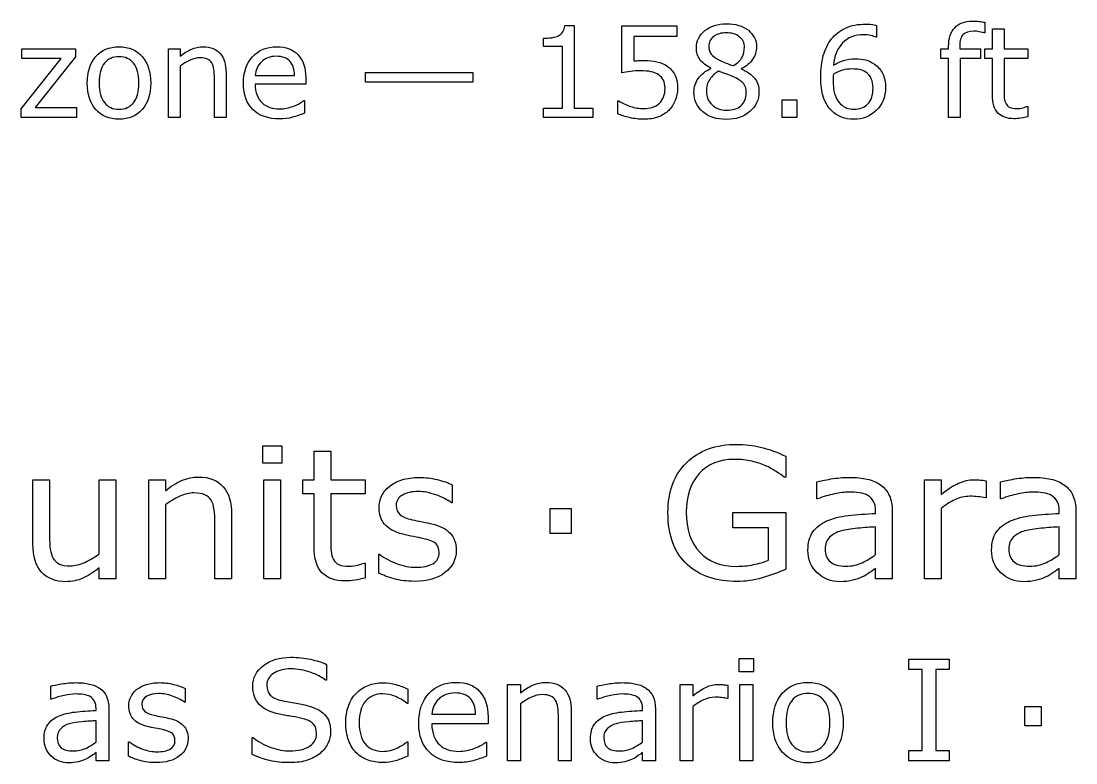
# Model space of a CAD drawing. Extents: x -13 to 750, y 12 to 2314.
# Drawn here: x 100.8 to 176.2, y 587.7 to 640.8 of the extents above; entities that cross this region are included whole.
import ezdxf

# ---------------------------------------------------------------- set-up
doc = ezdxf.new("R2010")
doc.units = 0
doc.layers.get('0').update_dxf_attribs({"linetype": 'CONTINUOUS'})

msp = doc.modelspace()

# ---------------------------------------------------------------- linework, layer by layer
at = {"color": 7}
for points in [[(139.69482, 640.4555), (140.37598, 640.4555), (140.37598, 634.5581), (141.71191, 634.5581), (141.71191, 633.89)], [(143.77293, 637.0624), (143.77293, 640.433), (147.71043, 640.433), (147.71043, 639.6639), (144.62107, 639.6639), (144.62107, 637.9237)], [(161.98389, 640.4555), (161.98389, 639.6162), (161.93999, 639.6162)], [(170.26758, 635.4938), (170.26758, 638.1042), (169.70947, 638.1042), (169.70947, 638.7985), (170.26758, 638.7985), (170.26758, 640.2091), (171.09375, 640.2091), (171.09375, 638.7985), (172.79883, 638.7985), (172.79883, 638.1042), (171.09375, 638.1042), (171.09375, 635.8673)], [(169.72709, 640.6838), (169.72705, 639.9283)], [(141.71191, 633.89), (138.16992, 633.89), (138.16992, 634.558), (139.53223, 634.558), (139.53223, 638.9437), (138.16992, 638.9437), (138.16992, 639.5414)], [(169.72705, 639.9283), (169.68315, 639.9283)], [(112.2026, 637.5547), (112.2026, 633.89), (111.37642, 633.89), (111.37642, 638.7987), (112.2026, 638.7987), (112.2026, 638.2538)], [(167.92973, 638.9659), (167.92973, 638.7989), (169.41947, 638.7989), (169.41947, 638.1046), (167.95609, 638.1046), (167.95609, 633.89), (167.12992, 633.89), (167.12992, 638.1044), (166.57182, 638.1044), (166.57182, 638.7987), (167.12992, 638.7987), (167.12992, 638.9613)], [(150.13623, 637.3837), (150.13623, 637.4097)], [(152.31152, 637.3746), (152.31152, 637.3486)], [(115.48096, 633.89), (114.65479, 633.89), (114.65479, 636.6849)], [(115.48092, 637.076), (115.48096, 633.89)], [(117.56396, 636.8915), (120.37646, 636.8915)], [(121.18062, 636.7069), (121.18066, 636.2587)], [(121.18066, 636.2587), (117.56396, 636.2587)], [(147.75437, 635.9692), (147.75439, 635.9686)], [(161.72938, 635.9775), (161.729, 635.9776)], [(162.62114, 636.0133), (162.62109, 636.0126)], [(121.04004, 635.0897), (121.08394, 635.0897), (121.08394, 634.1888)], [(143.4917, 634.1361), (143.4917, 635.0633), (143.5532, 635.0633)], [(172.7549, 634.6764), (172.7988, 634.6764), (172.79883, 633.9341)], [(121.77341, 603.2065), (121.77341, 606.977), (120.96726, 606.977), (120.96726, 607.9799), (121.77341, 607.9799), (121.77341, 610.0175), (122.96677, 610.0175), (122.96677, 607.9799), (125.42966, 607.9799), (125.42966, 606.977), (122.96677, 606.977), (122.96677, 603.746)], [(155.48581, 609.662), (155.48581, 608.1703), (155.37155, 608.1703)], [(101.67676, 603.3783), (101.67676, 607.9803), (102.87012, 607.9803), (102.87012, 603.9432)], [(106.41213, 602.6864), (106.41213, 607.9803), (107.60549, 607.9803), (107.60547, 600.89)], [(111.14749, 606.1839), (111.14749, 600.89), (109.95413, 600.89), (109.95413, 607.9803), (111.14749, 607.9803), (111.14749, 607.1932)], [(157.77097, 606.6153), (157.70747, 606.6153), (157.70747, 607.8277)], [(166.59419, 605.9236), (166.59419, 600.89), (165.40083, 600.89), (165.40083, 607.9803), (166.59419, 607.9803), (166.59419, 606.933)], [(169.82515, 607.9043), (169.82517, 606.6786)], [(170.89792, 606.6153), (170.83442, 606.6153), (170.83442, 607.8277)], [(131.65673, 607.618), (131.65673, 606.3421), (131.59323, 606.3421)], [(169.82517, 606.6786), (169.76167, 606.6786)], [(115.88284, 605.4921), (115.88281, 600.89)], [(154.24802, 602.2225), (154.24802, 604.5394), (151.7153, 604.5394), (151.7153, 605.6439), (155.49216, 605.6439), (155.49216, 601.5877)], [(161.91599, 605.5741), (161.91599, 605.7582)], [(163.10298, 605.7012), (163.103, 600.8895)], [(175.04294, 605.5741), (175.04294, 605.7582)], [(176.22993, 605.7012), (176.22995, 600.8895)], [(115.88281, 600.89), (114.68945, 600.89), (114.68945, 604.9271)], [(161.91599, 602.6351), (161.91599, 604.6092)], [(175.04294, 602.6351), (175.04294, 604.6092)], [(126.3945, 601.3148), (126.3945, 602.6541), (126.458, 602.6541)], [(161.91599, 602.6353), (161.91599, 602.6351)], [(175.04294, 602.6353), (175.04294, 602.6351)], [(107.60547, 600.89), (106.41211, 600.89), (106.41211, 601.6771)], [(125.36619, 602.0253), (125.42969, 602.0253), (125.42966, 600.953)], [(163.103, 600.8895), (161.91599, 600.8895), (161.91599, 601.6449)], [(176.22995, 600.8895), (175.04294, 600.8895), (175.04294, 601.6449)], [(122.66264, 594.7845), (122.66264, 593.642), (122.59424, 593.642)], [(103.00439, 592.2941), (102.95559, 592.2941), (102.95559, 593.2267)], [(112.55515, 593.0658), (112.55515, 592.0843), (112.50635, 592.0843)], [(128.46826, 593.017), (128.46826, 591.9964), (128.41946, 591.9964)], [(136.52007, 591.9623), (136.52007, 587.89), (135.6021, 587.89), (135.6021, 593.3441), (136.52007, 593.3441), (136.52007, 592.7386)], [(142.06689, 592.2941), (142.01809, 592.2941), (142.01809, 593.2267)], [(148.85403, 591.7613), (148.85403, 587.89), (147.93607, 587.89), (147.93607, 593.3441), (148.85403, 593.3441), (148.85403, 592.5384)], [(151.33939, 593.2851), (151.33936, 592.3431)], [(151.33936, 592.3431), (151.29056, 592.3431)], [(106.19287, 591.4937), (106.19287, 591.6353)], [(107.10598, 591.5907), (107.10596, 587.89)], [(130.19189, 591.225), (133.31689, 591.225)], [(140.16265, 591.43), (140.1626, 587.89)], [(145.25537, 591.4937), (145.25537, 591.6353)], [(146.16848, 591.5907), (146.16846, 587.89)], [(106.19287, 589.2328), (106.19287, 590.7513)], [(134.21045, 590.5218), (130.19189, 590.5218)], [(134.21042, 591.0199), (134.21045, 590.5218)], [(140.1626, 587.89), (139.24463, 587.89), (139.24463, 590.9955)], [(145.25537, 589.2328), (145.25537, 590.7513)], [(106.19287, 589.233), (106.19287, 589.2328)], [(108.50732, 588.2171), (108.50732, 589.2474), (108.55612, 589.2474)], [(117.3501, 588.3392), (117.3501, 589.5502), (117.4185, 589.5502)], [(128.41946, 589.2422), (128.46826, 589.2422), (128.46826, 588.2318)], [(134.0542, 589.223), (134.103, 589.223), (134.103, 588.222)], [(145.25537, 589.233), (145.25537, 589.2328)], [(107.10596, 587.89), (106.19287, 587.89), (106.19287, 588.4711)], [(146.16846, 587.89), (145.25537, 587.89), (145.25537, 588.4711)]]:
    msp.add_lwpolyline(points, dxfattribs=at)
for points in [[(104.79785, 633.89), (100.83398, 633.89), (100.83398, 634.5008), (103.69482, 638.1087), (100.89551, 638.1087), (100.89551, 638.7987), (104.72314, 638.7987), (104.72314, 638.2098), (101.84912, 634.5887), (104.79785, 634.5887)], [(152.53564, 638.9086)], [(133.11182, 636.4037), (125.45654, 636.4037), (125.45654, 637.1068), (133.11182, 637.1068)], [(109.24512, 636.3421)], [(110.09766, 636.3421)], [(152.67187, 635.6302)], [(153.57715, 635.7138)], [(156.27539, 633.89), (155.2251, 633.89), (155.2251, 635.1424), (156.27539, 635.1424)], [(119.46289, 609.1673), (118.11719, 609.1673), (118.11719, 610.4051), (119.46289, 610.4051)], [(119.38669, 600.89), (118.19333, 600.89), (118.19333, 607.9803), (119.38669, 607.9803)], [(140.16257, 604.1332), (138.64548, 604.1332), (138.64548, 605.9295), (140.16257, 605.9295)], [(131.93601, 602.9334)], [(153.18994, 594.2572), (152.15479, 594.2572), (152.15479, 595.2093), (153.18994, 595.2093)], [(167.16942, 587.89), (164.29833, 587.89), (164.29833, 588.6322), (165.25048, 588.6322), (165.25048, 594.4183), (164.29833, 594.4183), (164.29833, 595.1605), (167.16942, 595.1605), (167.16942, 594.4183), (166.21728, 594.4183), (166.21728, 588.6322), (167.16942, 588.6322)], [(153.13134, 587.89), (152.21337, 587.89), (152.21337, 593.3441), (153.13134, 593.3441)], [(173.75634, 590.3851), (172.58935, 590.3851), (172.58935, 591.767), (173.75634, 591.767)], [(158.64892, 590.6146)], [(159.59618, 590.6146)], [(122.95557, 589.9652)], [(112.77002, 589.4623)]]:
    msp.add_lwpolyline(points, close=True, dxfattribs=at)
for points in [[(139.55859, 639.9985), (139.637697, 640.112767), (139.683107, 640.2651), (139.69482, 640.4555)], [(149.70996, 640.0904), (150.11426, 640.418533), (150.62842, 640.5826), (151.25244, 640.5826)], [(151.25244, 640.5826), (151.90576, 640.5826), (152.427243, 640.425867), (152.81689, 640.1124)], [(152.81689, 640.1124), (153.206543, 639.798867), (153.40137, 639.4004), (153.40137, 638.917)], [(158.77148, 639.5018), (159.029293, 639.832867), (159.361813, 640.0907), (159.76904, 640.2753)], [(159.76904, 640.2753), (160.176267, 640.462767), (160.650877, 640.5565), (161.19287, 640.5565)], [(161.19287, 640.5565), (161.365723, 640.5565), (161.510743, 640.549167), (161.62793, 640.5345)], [(161.62793, 640.5345), (161.745117, 640.519833), (161.86377, 640.4935), (161.98389, 640.4555)], [(167.12992, 638.9613), (167.12992, 639.5443), (167.27494, 639.991067), (167.56498, 640.3016)], [(167.56498, 640.3016), (167.85502, 640.615067), (168.273967, 640.7718), (168.82182, 640.7718)], [(168.82182, 640.7718), (169.006387, 640.7718), (169.171913, 640.763133), (169.3184, 640.7458)], [(169.3184, 640.7458), (169.467813, 640.728467), (169.604043, 640.7078), (169.72709, 640.6838)], [(138.16992, 639.5414), (138.354493, 639.5414), (138.552247, 639.556067), (138.76318, 639.5854)], [(138.76318, 639.5854), (138.97412, 639.6174), (139.13379, 639.6628), (139.24219, 639.7216)], [(139.24219, 639.7216), (139.376957, 639.794867), (139.482423, 639.887167), (139.55859, 639.9985)], [(149.10352, 638.8599), (149.10352, 639.3521), (149.305667, 639.762267), (149.70996, 640.0904)], [(150.33838, 639.6732), (150.104007, 639.4974), (149.98682, 639.2601), (149.98682, 638.9613)], [(151.24805, 639.9369), (150.87891, 639.9369), (150.575687, 639.849), (150.33838, 639.6732)], [(152.1709, 639.6556), (151.930667, 639.843133), (151.62305, 639.9369), (151.24805, 639.9369)], [(152.53564, 638.9086), (152.53564, 639.222067), (152.41406, 639.471067), (152.1709, 639.6556)], [(158.17383, 638.3065), (158.299803, 638.754767), (158.49902, 639.1532), (158.77148, 639.5018)], [(161.06109, 639.8012), (160.431203, 639.8012), (159.92876, 639.603467), (159.55376, 639.208)], [(161.56646, 639.7392), (161.402393, 639.780533), (161.233937, 639.8012), (161.06109, 639.8012)], [(161.93999, 639.6162), (161.857957, 639.6602), (161.733447, 639.7012), (161.56646, 639.7392)], [(168.16703, 639.814), (168.00883, 639.658733), (167.92973, 639.376033), (167.92973, 638.9659)], [(168.94047, 640.0513), (168.585977, 640.0513), (168.328163, 639.9722), (168.16703, 639.814)], [(169.32719, 640.0073), (169.180703, 640.036633), (169.051797, 640.0513), (168.94047, 640.0513)], [(169.68315, 639.9283), (169.592323, 639.954967), (169.47367, 639.9813), (169.32719, 640.0073)], [(106.17773, 638.2362), (106.58789, 638.702), (107.140137, 638.9349), (107.83447, 638.9349)], [(107.83447, 638.9349), (108.52295, 638.9349), (109.072267, 638.702), (109.48242, 638.2362)], [(112.2026, 638.2538), (112.460413, 638.467667), (112.727013, 638.634633), (113.0024, 638.7547)], [(113.0024, 638.7547), (113.277793, 638.874833), (113.56051, 638.9349), (113.85055, 638.9349)], [(113.85055, 638.9349), (114.380823, 638.9349), (114.78512, 638.775233), (115.06344, 638.4559)], [(117.37935, 638.2274), (117.818803, 638.699067), (118.395953, 638.9349), (119.1108, 638.9349)], [(119.1108, 638.9349), (119.772907, 638.9349), (120.282673, 638.741533), (120.6401, 638.3548)], [(149.354, 638.025), (149.187013, 638.2476), (149.10352, 638.5259), (149.10352, 638.8599)], [(149.98682, 638.9613), (149.98682, 638.750367), (150.045413, 638.567267), (150.1626, 638.412)], [(152.36865, 638.1879), (152.479977, 638.3959), (152.53564, 638.636133), (152.53564, 638.9086)], [(153.40137, 638.917), (153.40137, 638.621133), (153.309083, 638.329633), (153.12451, 638.0425)], [(159.55376, 639.208), (159.17876, 638.8154), (158.9605, 638.283667), (158.89898, 637.6128)], [(105.56689, 636.3421), (105.56689, 637.141967), (105.770503, 637.773333), (106.17773, 638.2362)], [(107.83447, 638.223), (107.38623, 638.223), (107.037597, 638.067733), (106.78857, 637.7572)], [(108.87158, 637.7572), (108.62256, 638.067733), (108.276857, 638.223), (107.83447, 638.223)], [(109.48242, 638.2362), (109.89258, 637.773333), (110.09766, 637.141967), (110.09766, 636.3421)], [(112.91012, 637.981), (112.664027, 637.869667), (112.428187, 637.727567), (112.2026, 637.5547)], [(113.61764, 638.148), (113.392053, 638.148), (113.156213, 638.092333), (112.91012, 637.981)], [(114.15377, 638.056), (114.016077, 638.117333), (113.837367, 638.148), (113.61764, 638.148)], [(114.47017, 637.7836), (114.39693, 637.9066), (114.291463, 637.9974), (114.15377, 638.056)], [(115.06344, 638.4559), (115.34176, 638.136567), (115.48092, 637.6766), (115.48092, 637.076)], [(116.72457, 636.3158), (116.72457, 637.118533), (116.94283, 637.755733), (117.37935, 638.2274)], [(118.00781, 637.8627), (117.74707, 637.6019), (117.59912, 637.278167), (117.56396, 636.8915)], [(119.06689, 638.2538), (118.62451, 638.2538), (118.271483, 638.123433), (118.00781, 637.8627)], [(120.04688, 637.8978), (119.833007, 638.135133), (119.506343, 638.2538), (119.06689, 638.2538)], [(120.37646, 636.8915), (120.373793, 637.3251), (120.263933, 637.660533), (120.04688, 637.8978)], [(120.6401, 638.3548), (121.000447, 637.968133), (121.18062, 637.418833), (121.18062, 636.7069)], [(144.62107, 637.9237), (144.74705, 637.9357), (144.875957, 637.944367), (145.00779, 637.9497)], [(145.00779, 637.9497), (145.13963, 637.956367), (145.25389, 637.9597), (145.35057, 637.9597)], [(145.35057, 637.9597), (145.705057, 637.9597), (146.015603, 637.929033), (146.28221, 637.8677)], [(146.28221, 637.8677), (146.54881, 637.809033), (146.793437, 637.703533), (147.01609, 637.5512)], [(150.13623, 637.4097), (149.78467, 637.597233), (149.523927, 637.802333), (149.354, 638.025)], [(150.1626, 638.412), (150.282713, 638.259667), (150.462887, 638.123433), (150.70312, 638.0033)], [(150.70312, 638.0033), (150.81152, 637.950633), (150.966797, 637.881767), (151.16895, 637.7967)], [(151.7666, 637.5858), (152.05664, 637.779133), (152.257323, 637.979833), (152.36865, 638.1879)], [(153.12451, 638.0425), (152.939943, 637.758367), (152.668947, 637.535733), (152.31152, 637.3746)], [(157.98926, 636.764), (157.98926, 637.344067), (158.050783, 637.858233), (158.17383, 638.3065)], [(158.89898, 637.6128), (159.145073, 637.7622), (159.38677, 637.874967), (159.62407, 637.9511)], [(159.62407, 637.9511), (159.864303, 638.030233), (160.14116, 638.0698), (160.45464, 638.0698)], [(160.45464, 638.0698), (160.73296, 638.0698), (160.97759, 638.043467), (161.18853, 637.9908)], [(161.18853, 637.9908), (161.402397, 637.9408), (161.620657, 637.838267), (161.84331, 637.6832)], [(106.78857, 637.7572), (106.542477, 637.4496), (106.41943, 636.9779), (106.41943, 636.3421)], [(109.24512, 636.3421), (109.24512, 636.9779), (109.120607, 637.4496), (108.87158, 637.7572)], [(114.61519, 637.3177), (114.588857, 637.516967), (114.540517, 637.672267), (114.47017, 637.7836)], [(114.65479, 636.6849), (114.65479, 636.9105), (114.64159, 637.121433), (114.61519, 637.3177)], [(144.38816, 637.1678), (144.15086, 637.132467), (143.945783, 637.097333), (143.77293, 637.0624)], [(145.13523, 637.2208), (144.877423, 637.2208), (144.6284, 637.203133), (144.38816, 637.1678)], [(145.86473, 637.1508), (145.64793, 637.197467), (145.404763, 637.2208), (145.13523, 637.2208)], [(146.42283, 636.9179), (146.27049, 637.029233), (146.084457, 637.106867), (145.86473, 637.1508)], [(147.01609, 637.5512), (147.25047, 637.390067), (147.432113, 637.182067), (147.56102, 636.9272)], [(149.24414, 636.6805), (149.45508, 636.976433), (149.752443, 637.210833), (150.13623, 637.3837)], [(150.68994, 637.1815), (150.426267, 637.037967), (150.213863, 636.843133), (150.05273, 636.597)], [(151.34473, 636.9486), (151.180663, 637.003933), (150.9624, 637.081567), (150.68994, 637.1815)], [(151.16895, 637.7967), (151.374023, 637.711767), (151.57324, 637.641467), (151.7666, 637.5858)], [(152.31152, 637.3486), (152.72168, 637.1728), (153.035157, 636.956), (153.25195, 636.6982)], [(159.55371, 637.2608), (159.339843, 637.202133), (159.120117, 637.1113), (158.89453, 636.9883)], [(160.24805, 637.3488), (159.999023, 637.3488), (159.767577, 637.319467), (159.55371, 637.2608)], [(160.76221, 637.3048), (160.598143, 637.334133), (160.426757, 637.3488), (160.24805, 637.3488)], [(161.21045, 637.1202), (161.075683, 637.213933), (160.92627, 637.275467), (160.76221, 637.3048)], [(161.60596, 636.6544), (161.526853, 636.833067), (161.395017, 636.988333), (161.21045, 637.1202)], [(161.84331, 637.6832), (162.101123, 637.504467), (162.294483, 637.278867), (162.42339, 637.0064)], [(106.17773, 634.4481), (105.770503, 634.910967), (105.56689, 635.5423), (105.56689, 636.3421)], [(106.41943, 636.3421), (106.41943, 635.7269), (106.543943, 635.259633), (106.79297, 634.9403)], [(108.86719, 634.9359), (109.119143, 635.2523), (109.24512, 635.721033), (109.24512, 636.3421)], [(110.09766, 636.3421), (110.09766, 635.5423), (109.89258, 634.910967), (109.48242, 634.4481)], [(146.74363, 636.5444), (146.667457, 636.699667), (146.560523, 636.824167), (146.42283, 636.9179)], [(146.86228, 635.9731), (146.86228, 636.1987), (146.82273, 636.389133), (146.74363, 636.5444)], [(147.56102, 636.9272), (147.68992, 636.672333), (147.75437, 636.353), (147.75437, 635.9692)], [(148.92773, 635.6962), (148.92773, 636.059467), (149.0332, 636.387567), (149.24414, 636.6805)], [(150.05273, 636.597), (149.89453, 636.350933), (149.81543, 636.072633), (149.81543, 635.7621)], [(151.79736, 636.7684), (151.659667, 636.833067), (151.50879, 636.893133), (151.34473, 636.9486)], [(152.4917, 636.2762), (152.374513, 636.440267), (152.143067, 636.604333), (151.79736, 636.7684)], [(153.25195, 636.6982), (153.46875, 636.4404), (153.57715, 636.112267), (153.57715, 635.7138)], [(158.19141, 635.3138), (158.056643, 635.7152), (157.98926, 636.1986), (157.98926, 636.764)], [(158.88133, 636.7994), (158.878663, 636.740733), (158.87733, 636.666033), (158.87733, 636.5753)], [(158.87733, 636.5753), (158.87733, 636.112367), (158.924207, 635.746133), (159.01796, 635.4766)], [(158.89453, 636.9883), (158.88853, 636.923633), (158.88413, 636.860667), (158.88133, 636.7994)], [(161.729, 635.9776), (161.729, 636.250067), (161.687987, 636.475667), (161.60596, 636.6544)], [(162.42339, 637.0064), (162.555223, 636.733933), (162.62114, 636.4029), (162.62114, 636.0133)], [(117.41012, 634.4349), (116.953087, 634.8773), (116.72457, 635.504267), (116.72457, 636.3158)], [(117.56396, 636.2587), (117.56396, 635.9569), (117.609373, 635.6932), (117.7002, 635.4676)], [(146.76121, 635.3623), (146.82859, 635.538033), (146.86228, 635.741633), (146.86228, 635.9731)], [(147.75439, 635.9686), (147.75439, 635.663933), (147.698727, 635.372433), (147.5874, 635.0941)], [(149.55615, 634.2899), (149.137203, 634.6561), (148.92773, 635.124867), (148.92773, 635.6962)], [(149.81543, 635.7621), (149.81543, 635.366567), (149.95166, 635.0399), (150.22412, 634.7821)], [(152.28516, 634.725), (152.542967, 634.944733), (152.67187, 635.246467), (152.67187, 635.6302)], [(152.67187, 635.6302), (152.67187, 635.899733), (152.611813, 636.115067), (152.4917, 636.2762)], [(153.57715, 635.7137), (153.57715, 635.1483), (153.355957, 634.6781), (152.91357, 634.3031)], [(161.36464, 634.8569), (161.6078, 635.117633), (161.72938, 635.491167), (161.72938, 635.9775)], [(162.62109, 636.0126), (162.62109, 635.347533), (162.401363, 634.804067), (161.96191, 634.3822)], [(171.09375, 635.8673), (171.09375, 635.6095), (171.099617, 635.407367), (171.11135, 635.2609)], [(106.79297, 634.9403), (107.04199, 634.6239), (107.389157, 634.4657), (107.83447, 634.4657)], [(107.83447, 634.4657), (108.273923, 634.4657), (108.618163, 634.622433), (108.86719, 634.9359)], [(117.7002, 635.4676), (117.79102, 635.245), (117.91553, 635.0619), (118.07373, 634.9183)], [(118.07373, 634.9183), (118.226077, 634.7777), (118.406253, 634.672233), (118.61426, 634.6019)], [(120.31494, 634.6942), (120.654787, 634.828933), (120.896487, 634.960767), (121.04004, 635.0897)], [(143.5532, 635.0633), (143.793433, 634.910967), (144.074683, 634.7806), (144.39695, 634.6722)], [(145.94822, 634.602), (146.144513, 634.660667), (146.31883, 634.7632), (146.47117, 634.9096)], [(146.47117, 634.9096), (146.600077, 635.0356), (146.696757, 635.1865), (146.76121, 635.3623)], [(147.5874, 635.0941), (147.476073, 634.815767), (147.32373, 634.5814), (147.13037, 634.391)], [(158.77588, 634.347), (158.523927, 634.5902), (158.329103, 634.912467), (158.19141, 635.3138)], [(159.01796, 635.4766), (159.11464, 635.21), (159.246477, 634.999067), (159.41347, 634.8438)], [(159.41347, 634.8438), (159.54823, 634.714933), (159.693247, 634.619733), (159.84852, 634.5582)], [(160.36268, 634.4702), (160.787487, 634.4702), (161.121473, 634.5991), (161.36464, 634.8569)], [(170.65869, 634.1974), (170.39795, 634.466933), (170.26758, 634.899067), (170.26758, 635.4938)], [(171.11135, 635.2609), (171.123083, 635.117367), (171.164097, 634.9826), (171.23439, 634.8566)], [(171.23439, 634.8566), (171.298857, 634.7394), (171.38675, 634.652967), (171.49807, 634.5973)], [(107.83447, 633.7538), (107.140137, 633.7538), (106.58789, 633.985233), (106.17773, 634.4481)], [(109.48242, 634.4481), (109.072267, 633.985233), (108.52295, 633.7538), (107.83447, 633.7538)], [(119.31734, 633.7757), (118.502887, 633.7757), (117.867147, 633.995433), (117.41012, 634.4349)], [(118.61426, 634.6019), (118.825193, 634.531567), (119.056637, 634.4964), (119.30859, 634.4964)], [(119.30859, 634.4964), (119.642577, 634.4964), (119.978027, 634.562333), (120.31494, 634.6942)], [(121.08394, 634.1888), (120.80562, 634.0716), (120.521443, 633.973467), (120.23141, 633.8944)], [(144.33105, 633.868), (143.999997, 633.941267), (143.720213, 634.030633), (143.4917, 634.1361)], [(144.39695, 634.6722), (144.719217, 634.566733), (145.035623, 634.514), (145.34617, 634.514)], [(145.34617, 634.514), (145.554177, 634.514), (145.75486, 634.543333), (145.94822, 634.602)], [(147.13037, 634.391), (146.91943, 634.185933), (146.667477, 634.027733), (146.37451, 633.9164)], [(151.25244, 633.7406), (150.543453, 633.7406), (149.978023, 633.9237), (149.55615, 634.2899)], [(150.22412, 634.7821), (150.49658, 634.5243), (150.842283, 634.3954), (151.26123, 634.3954)], [(152.91357, 634.3031), (152.474117, 633.9281), (151.920407, 633.7406), (151.25244, 633.7406)], [(151.26123, 634.3954), (151.688963, 634.3954), (152.030273, 634.505267), (152.28516, 634.725)], [(159.47461, 633.9032), (159.210937, 634.0028), (158.978027, 634.150733), (158.77588, 634.347)], [(159.84852, 634.5582), (160.006727, 634.499533), (160.178113, 634.4702), (160.36268, 634.4702)], [(161.96191, 634.3822), (161.52539, 633.963267), (160.98926, 633.7538), (160.35352, 633.7538)], [(171.80127, 633.7931), (171.30029, 633.7931), (170.91943, 633.927867), (170.65869, 634.1974)], [(171.49807, 634.5973), (171.612323, 634.544633), (171.785173, 634.5183), (172.01662, 634.5183)], [(172.01662, 634.5183), (172.151387, 634.5183), (172.292013, 634.5373), (172.4385, 634.5753)], [(172.4385, 634.5753), (172.58498, 634.616633), (172.690447, 634.650333), (172.7549, 634.6764)], [(120.23141, 633.8944), (119.94137, 633.815267), (119.63668, 633.7757), (119.31734, 633.7757)], [(145.36377, 633.7538), (145.00635, 633.7538), (144.66211, 633.791867), (144.33105, 633.868)], [(146.37451, 633.9164), (146.08447, 633.808), (145.747557, 633.7538), (145.36377, 633.7538)], [(160.35352, 633.7538), (160.031253, 633.7538), (159.738283, 633.8036), (159.47461, 633.9032)], [(172.28906, 633.8331), (172.10742, 633.806433), (171.944823, 633.7931), (171.80127, 633.7931)], [(172.79883, 633.9341), (172.643557, 633.893433), (172.473633, 633.859767), (172.28906, 633.8331)], [(148.38913, 609.1986), (149.27357, 610.074533), (150.485973, 610.5125), (152.02634, 610.5125)], [(152.02634, 610.5125), (152.563773, 610.5125), (153.111787, 610.446933), (153.67038, 610.3158)], [(153.67038, 610.3158), (154.233207, 610.1888), (154.83835, 609.970867), (155.48581, 609.662)], [(151.81052, 609.4398), (150.752573, 609.4398), (149.91468, 609.099133), (149.29684, 608.4178)], [(153.06735, 609.3065), (152.69919, 609.395367), (152.280247, 609.4398), (151.81052, 609.4398)], [(154.06393, 608.9828), (153.771943, 609.113933), (153.43975, 609.221833), (153.06735, 609.3065)], [(147.06882, 605.6249), (147.06882, 607.135633), (147.508923, 608.326867), (148.38913, 609.1986)], [(154.80026, 608.5702), (154.550587, 608.7352), (154.305143, 608.872733), (154.06393, 608.9828)], [(155.37155, 608.1703), (155.240363, 608.271833), (155.049933, 608.405133), (154.80026, 608.5702)], [(111.14749, 607.1932), (111.519883, 607.502133), (111.904973, 607.743367), (112.30276, 607.9169)], [(112.30276, 607.9169), (112.700547, 608.090367), (113.108913, 608.1771), (113.52786, 608.1771)], [(113.52786, 608.1771), (114.293813, 608.1771), (114.8778, 607.946467), (115.27982, 607.4852)], [(127.15624, 607.5038), (127.39322, 607.702667), (127.693677, 607.859233), (128.05761, 607.9735)], [(128.05761, 607.9735), (128.42577, 608.091967), (128.83625, 608.1512), (129.28905, 608.1512)], [(129.28905, 608.1512), (129.71223, 608.1512), (130.13964, 608.0983), (130.57128, 607.9925)], [(130.57128, 607.9925), (131.007153, 607.890967), (131.36897, 607.766133), (131.65673, 607.618)], [(149.29684, 608.4178), (148.683233, 607.740733), (148.37643, 606.822433), (148.37643, 605.6629)], [(157.70747, 607.8277), (157.940217, 607.891033), (158.276643, 607.960867), (158.71675, 608.0372)], [(158.71675, 608.0372), (159.15685, 608.113333), (159.590607, 608.1514), (160.01802, 608.1514)], [(160.01802, 608.1514), (160.517367, 608.1514), (160.951123, 608.1091), (161.31929, 608.0245)], [(161.31929, 608.0245), (161.691683, 607.9441), (162.013297, 607.804433), (162.28413, 607.6055)], [(166.59419, 606.933), (167.06815, 607.313867), (167.48498, 607.582567), (167.84468, 607.7391)], [(167.84468, 607.7391), (168.208607, 607.8999), (168.578887, 607.9803), (168.95552, 607.9803)], [(168.95552, 607.9803), (169.162873, 607.9803), (169.3131, 607.973967), (169.4062, 607.9613)], [(169.4062, 607.9613), (169.4993, 607.952633), (169.63895, 607.933633), (169.82515, 607.9043)], [(170.83442, 607.8277), (171.067167, 607.891033), (171.403593, 607.960867), (171.8437, 608.0372)], [(171.8437, 608.0372), (172.283807, 608.113333), (172.717563, 608.1514), (173.14497, 608.1514)], [(173.14497, 608.1514), (173.644317, 608.1514), (174.078073, 608.1091), (174.44624, 608.0245)], [(174.44624, 608.0245), (174.818633, 607.9441), (175.140247, 607.804433), (175.41108, 607.6055)], [(113.19144, 607.0409), (112.865593, 607.0409), (112.524933, 606.9605), (112.16946, 606.7997)], [(113.96585, 606.9076), (113.766957, 606.996467), (113.50882, 607.0409), (113.19144, 607.0409)], [(115.27982, 607.4852), (115.681833, 607.023933), (115.88284, 606.359567), (115.88284, 605.4921)], [(126.60399, 606.8119), (126.726717, 607.070033), (126.9108, 607.300667), (127.15624, 607.5038)], [(129.20017, 607.1419), (128.764297, 607.1419), (128.39613, 607.057267), (128.09567, 606.888)], [(130.48239, 606.9071), (130.046517, 607.063633), (129.61911, 607.1419), (129.20017, 607.1419)], [(158.96433, 606.9708), (158.579237, 606.890333), (158.18145, 606.771833), (157.77097, 606.6153)], [(160.01169, 607.0977), (159.698537, 607.0977), (159.349417, 607.0554), (158.96433, 606.9708)], [(160.75436, 607.0467), (160.517387, 607.0807), (160.26983, 607.0977), (160.01169, 607.0977)], [(161.36374, 606.8499), (161.194467, 606.947233), (160.99134, 607.012833), (160.75436, 607.0467)], [(162.28413, 607.6055), (162.55073, 607.410833), (162.753853, 607.159033), (162.8935, 606.8501)], [(172.09128, 606.9708), (171.706187, 606.890333), (171.3084, 606.771833), (170.89792, 606.6153)], [(173.13864, 607.0977), (172.825493, 607.0977), (172.476373, 607.0554), (172.09128, 606.9708)], [(173.88132, 607.0467), (173.64434, 607.0807), (173.39678, 607.0977), (173.13864, 607.0977)], [(174.49069, 606.8499), (174.321423, 606.947233), (174.1183, 607.012833), (173.88132, 607.0467)], [(175.41108, 607.6055), (175.677687, 607.410833), (175.880813, 607.159033), (176.02046, 606.8501)], [(112.16946, 606.7997), (111.813993, 606.6389), (111.473337, 606.433633), (111.14749, 606.1839)], [(114.42288, 606.514), (114.317087, 606.691733), (114.164743, 606.822933), (113.96585, 606.9076)], [(114.63235, 605.8412), (114.594283, 606.128933), (114.52446, 606.3532), (114.42288, 606.514)], [(126.42626, 605.9867), (126.42626, 606.2787), (126.485503, 606.553767), (126.60399, 606.8119)], [(128.09567, 606.888), (127.795217, 606.723), (127.64499, 606.475467), (127.64499, 606.1454)], [(131.59323, 606.3421), (131.288543, 606.566433), (130.918263, 606.754767), (130.48239, 606.9071)], [(161.76999, 606.431), (161.67689, 606.608733), (161.541473, 606.748367), (161.36374, 606.8499)], [(161.91599, 605.7582), (161.91599, 606.029), (161.867323, 606.253267), (161.76999, 606.431)], [(162.8935, 606.8501), (163.033153, 606.541233), (163.10298, 606.158267), (163.10298, 605.7012)], [(167.58442, 606.552), (167.241647, 606.3912), (166.91157, 606.181733), (166.59419, 605.9236)], [(168.65083, 606.7996), (168.282663, 606.7996), (167.927193, 606.717067), (167.58442, 606.552)], [(169.24116, 606.7676), (169.07612, 606.788933), (168.879343, 606.7996), (168.65083, 606.7996)], [(169.76167, 606.6786), (169.583937, 606.7206), (169.410433, 606.750267), (169.24116, 606.7676)], [(174.89694, 606.431), (174.80384, 606.608733), (174.668423, 606.748367), (174.49069, 606.8499)], [(175.04294, 605.7582), (175.04294, 606.029), (174.994273, 606.253267), (174.89694, 606.431)], [(176.02046, 606.8501), (176.160107, 606.541233), (176.22993, 606.158267), (176.22993, 605.7012)], [(114.68945, 604.9271), (114.68945, 605.252967), (114.670417, 605.557667), (114.63235, 605.8412)], [(126.81347, 604.806), (126.55533, 605.1276), (126.42626, 605.521167), (126.42626, 605.9867)], [(127.64499, 606.1454), (127.64499, 605.8534), (127.735973, 605.633333), (127.91794, 605.4852)], [(127.91794, 605.4852), (128.095673, 605.337067), (128.383433, 605.216467), (128.78122, 605.1234)], [(147.42429, 603.4603), (147.18731, 604.078167), (147.06882, 604.7997), (147.06882, 605.6249)], [(148.37643, 605.6629), (148.37643, 604.439967), (148.698047, 603.487833), (149.34128, 602.8065)], [(159.96726, 605.4217), (160.5724, 605.489433), (161.221977, 605.540233), (161.91599, 605.5741)], [(173.09421, 605.4217), (173.69935, 605.489433), (174.348927, 605.540233), (175.04294, 605.5741)], [(128.14013, 604.0824), (127.518057, 604.2474), (127.075837, 604.4886), (126.81347, 604.806)], [(128.78122, 605.1234), (129.001273, 605.072733), (129.246717, 605.021933), (129.51755, 604.971)], [(129.51755, 604.971), (129.792617, 604.920333), (130.02113, 604.8738), (130.20309, 604.8314)], [(130.20309, 604.8314), (130.757457, 604.704467), (131.184867, 604.486533), (131.48532, 604.1776)], [(157.42184, 604.2474), (157.654593, 604.581733), (157.984673, 604.8441), (158.41208, 605.0345)], [(158.41208, 605.0345), (158.84372, 605.224967), (159.362113, 605.354033), (159.96726, 605.4217)], [(170.5488, 604.2474), (170.781547, 604.581733), (171.111623, 604.8441), (171.53903, 605.0345)], [(171.53903, 605.0345), (171.97067, 605.224967), (172.489063, 605.354033), (173.09421, 605.4217)], [(102.87012, 603.9432), (102.87012, 603.583533), (102.887053, 603.274633), (102.92092, 603.0165)], [(128.8828, 603.9173), (128.611967, 603.967967), (128.36441, 604.023), (128.14013, 604.0824)], [(131.48532, 604.1776), (131.78578, 603.864467), (131.93601, 603.449733), (131.93601, 602.9334)], [(157.07907, 602.9461), (157.07907, 603.483567), (157.193327, 603.917333), (157.42184, 604.2474)], [(159.45944, 604.3301), (159.116667, 604.232767), (158.839487, 604.080433), (158.6279, 603.8731)], [(160.62741, 604.5142), (160.136523, 604.4722), (159.7472, 604.410833), (159.45944, 604.3301)], [(161.91599, 604.6092), (161.552057, 604.587867), (161.12253, 604.5562), (160.62741, 604.5142)], [(170.20602, 602.9461), (170.20602, 603.483567), (170.32028, 603.917333), (170.5488, 604.2474)], [(172.5864, 604.3301), (172.243627, 604.232767), (171.966443, 604.080433), (171.75485, 603.8731)], [(173.75436, 604.5142), (173.26348, 604.4722), (172.87416, 604.410833), (172.5864, 604.3301)], [(175.04294, 604.6092), (174.679007, 604.587867), (174.24948, 604.5562), (173.75436, 604.5142)], [(102.29883, 601.3724), (101.884117, 601.829467), (101.67676, 602.4981), (101.67676, 603.3783)], [(122.33835, 601.3339), (121.961723, 601.723233), (121.77341, 602.347433), (121.77341, 603.2065)], [(122.96677, 603.746), (122.96677, 603.373667), (122.975237, 603.0817), (122.99217, 602.8701)], [(129.54931, 603.784), (129.380037, 603.822), (129.157867, 603.866433), (128.8828, 603.9173)], [(130.47606, 603.4159), (130.315253, 603.559767), (130.006337, 603.682467), (129.54931, 603.784)], [(130.71728, 602.7811), (130.71728, 603.060367), (130.636873, 603.271967), (130.47606, 603.4159)], [(148.43356, 601.9242), (147.997693, 602.334667), (147.66127, 602.8467), (147.42429, 603.4603)], [(158.6279, 603.8731), (158.416313, 603.669967), (158.31052, 603.388567), (158.31052, 603.0289)], [(171.75485, 603.8731), (171.543263, 603.669967), (171.43747, 603.388567), (171.43747, 603.0289)], [(102.92092, 603.0165), (102.954787, 602.762567), (103.026727, 602.544633), (103.13674, 602.3627)], [(105.38381, 602.0707), (105.751977, 602.2315), (106.09475, 602.436733), (106.41213, 602.6864)], [(122.99217, 602.8701), (123.009103, 602.6627), (123.068347, 602.468033), (123.1699, 602.2861)], [(126.458, 602.6541), (126.834627, 602.370633), (127.25357, 602.144233), (127.71483, 601.9749)], [(130.27294, 601.9813), (130.569167, 602.150567), (130.71728, 602.417167), (130.71728, 602.7811)], [(131.93601, 602.9334), (131.93601, 602.286), (131.66729, 601.754933), (131.12985, 601.3402)], [(149.34128, 602.8065), (149.984507, 602.129433), (150.860483, 601.7909), (151.96921, 601.7909)], [(157.74558, 601.3275), (157.30124, 601.7507), (157.07907, 602.290233), (157.07907, 602.9461)], [(158.31052, 603.0289), (158.31052, 602.622633), (158.43324, 602.3158), (158.67868, 602.1084)], [(160.95114, 602.045), (161.298147, 602.21), (161.619763, 602.406767), (161.91599, 602.6353)], [(170.87253, 601.3275), (170.42819, 601.7507), (170.20602, 602.290233), (170.20602, 602.9461)], [(171.43747, 603.0289), (171.43747, 602.622633), (171.56019, 602.3158), (171.80563, 602.1084)], [(174.07809, 602.045), (174.425097, 602.21), (174.746713, 602.406767), (175.04294, 602.6353)], [(103.13674, 602.3627), (103.251, 602.1765), (103.39911, 602.041067), (103.58107, 601.9564)], [(103.58107, 601.9564), (103.763037, 601.8718), (104.027523, 601.8295), (104.37453, 601.8295)], [(104.37453, 601.8295), (104.68345, 601.8295), (105.019877, 601.9099), (105.38381, 602.0707)], [(106.41211, 601.6771), (106.01009, 601.3597), (105.625, 601.116367), (105.25684, 600.9471)], [(123.1699, 602.2861), (123.263, 602.116833), (123.389953, 601.992), (123.55076, 601.9116)], [(123.55076, 601.9116), (123.7158, 601.8354), (123.965473, 601.7973), (124.29978, 601.7973)], [(124.29978, 601.7973), (124.494447, 601.7973), (124.697573, 601.824633), (124.90916, 601.8793)], [(124.90916, 601.8793), (125.120747, 601.938633), (125.27309, 601.9873), (125.36619, 602.0253)], [(127.71483, 601.9749), (128.176097, 601.8099), (128.618317, 601.7274), (129.04149, 601.7274)], [(129.04149, 601.7274), (129.56623, 601.7274), (129.976713, 601.812033), (130.27294, 601.9813)], [(150.00143, 601.0101), (149.387823, 601.213233), (148.8652, 601.517933), (148.43356, 601.9242)], [(151.96921, 601.7909), (152.375457, 601.7909), (152.77959, 601.8311), (153.18161, 601.9115)], [(153.18161, 601.9115), (153.587863, 601.9919), (153.943333, 602.095567), (154.24802, 602.2225)], [(158.67868, 602.1084), (158.92412, 601.905333), (159.298633, 601.8038), (159.80222, 601.8038)], [(159.80222, 601.8038), (160.22116, 601.8038), (160.604133, 601.8842), (160.95114, 602.045)], [(171.80563, 602.1084), (172.051077, 601.905333), (172.42559, 601.8038), (172.92917, 601.8038)], [(172.92917, 601.8038), (173.348117, 601.8038), (173.73109, 601.8842), (174.07809, 602.045)], [(104.03809, 600.6932), (103.293297, 600.6932), (102.713543, 600.9196), (102.29883, 601.3724)], [(105.25684, 600.9471), (104.888673, 600.777833), (104.482423, 600.6932), (104.03809, 600.6932)], [(123.98874, 600.75), (123.265107, 600.75), (122.714977, 600.944633), (122.33835, 601.3339)], [(125.42966, 600.953), (125.205373, 600.893667), (124.95993, 600.845), (124.69333, 600.807)], [(127.49265, 600.9022), (127.056777, 601.029133), (126.690727, 601.166667), (126.3945, 601.3148)], [(131.12985, 601.3402), (130.59665, 600.925467), (129.86667, 600.7181), (128.93991, 600.7181)], [(152.02634, 600.7054), (151.290007, 600.7054), (150.615037, 600.806967), (150.00143, 601.0101)], [(153.79733, 600.9657), (153.187957, 600.792167), (152.597627, 600.7054), (152.02634, 600.7054)], [(155.49216, 601.5877), (154.97588, 601.350767), (154.410937, 601.143433), (153.79733, 600.9657)], [(159.37058, 600.6927), (158.73158, 600.6927), (158.189913, 600.9043), (157.74558, 601.3275)], [(160.96384, 601.0355), (160.764947, 600.938167), (160.53643, 600.857767), (160.27829, 600.7943)], [(161.48434, 601.3402), (161.306607, 601.213267), (161.133107, 601.1117), (160.96384, 601.0355)], [(161.91599, 601.6449), (161.81019, 601.572967), (161.666307, 601.4714), (161.48434, 601.3402)], [(172.49753, 600.6927), (171.85853, 600.6927), (171.316863, 600.9043), (170.87253, 601.3275)], [(174.09079, 601.0355), (173.891897, 600.938167), (173.66338, 600.857767), (173.40524, 600.7943)], [(174.6113, 601.3402), (174.433567, 601.213267), (174.260063, 601.1117), (174.09079, 601.0355)], [(175.04294, 601.6449), (174.937147, 601.572967), (174.793267, 601.4714), (174.6113, 601.3402)], [(124.69333, 600.807), (124.430957, 600.769), (124.196093, 600.75), (123.98874, 600.75)], [(128.93991, 600.7181), (128.41517, 600.7181), (127.93275, 600.779467), (127.49265, 600.9022)], [(160.27829, 600.7943), (160.02015, 600.726567), (159.71758, 600.6927), (159.37058, 600.6927)], [(173.40524, 600.7943), (173.147107, 600.726567), (172.844537, 600.6927), (172.49753, 600.6927)], [(118.16557, 594.7064), (118.67989, 595.097), (119.33256, 595.2923), (120.12358, 595.2923)], [(120.12358, 595.2923), (120.634647, 595.2923), (121.103397, 595.2435), (121.52983, 595.1459)], [(121.52983, 595.1459), (121.956257, 595.048233), (122.33386, 594.927767), (122.66264, 594.7845)], [(117.39408, 593.2123), (117.39408, 593.821033), (117.651243, 594.319067), (118.16557, 594.7064)], [(118.86865, 594.1351), (118.55615, 593.9203), (118.3999, 593.6436), (118.3999, 593.305)], [(120.11865, 594.4574), (119.601077, 594.4574), (119.18441, 594.349967), (118.86865, 594.1351)], [(121.50049, 594.223), (121.05127, 594.379267), (120.590657, 594.4574), (120.11865, 594.4574)], [(122.59424, 593.642), (122.317547, 593.876333), (121.952963, 594.07), (121.50049, 594.223)], [(102.95559, 593.2267), (103.134623, 593.275367), (103.39341, 593.329067), (103.73195, 593.3878)], [(103.73195, 593.3878), (104.070497, 593.446467), (104.404157, 593.4758), (104.73293, 593.4758)], [(104.73293, 593.4758), (105.117043, 593.4758), (105.450703, 593.443133), (105.73391, 593.3778)], [(105.73391, 593.3778), (106.020363, 593.3158), (106.267757, 593.208367), (106.47609, 593.0555)], [(109.78659, 593.3392), (110.069797, 593.430333), (110.385553, 593.4759), (110.73386, 593.4759)], [(110.73386, 593.4759), (111.05938, 593.4759), (111.388153, 593.435233), (111.72018, 593.3539)], [(124.77686, 592.7093), (125.268393, 593.217167), (125.916177, 593.4711), (126.72021, 593.4711)], [(126.72021, 593.4711), (127.03271, 593.4711), (127.3387, 593.427133), (127.63818, 593.3392)], [(129.98679, 592.7093), (130.47507, 593.233433), (131.116343, 593.4955), (131.91061, 593.4955)], [(131.91061, 593.4955), (132.64629, 593.4955), (133.212697, 593.280633), (133.60983, 592.8509)], [(137.40874, 593.2953), (137.714733, 593.428767), (138.02886, 593.4955), (138.35112, 593.4955)], [(138.35112, 593.4955), (138.940313, 593.4955), (139.389533, 593.318067), (139.69878, 592.9632)], [(142.01809, 593.2267), (142.197123, 593.275367), (142.45591, 593.329067), (142.79445, 593.3878)], [(142.79445, 593.3878), (143.132997, 593.446467), (143.466657, 593.4758), (143.79543, 593.4758)], [(143.79543, 593.4758), (144.179543, 593.4758), (144.513203, 593.443133), (144.79641, 593.3778)], [(144.79641, 593.3778), (145.082863, 593.3158), (145.330257, 593.208367), (145.53859, 593.0555)], [(155.24071, 592.7191), (155.696443, 593.2367), (156.31005, 593.4955), (157.08153, 593.4955)], [(157.08153, 593.4955), (157.846503, 593.4955), (158.456857, 593.2367), (158.91259, 592.7191)], [(104.72803, 592.6655), (104.487143, 592.6655), (104.218587, 592.632833), (103.92236, 592.5675)], [(105.29932, 592.6265), (105.117027, 592.6525), (104.926597, 592.6655), (104.72803, 592.6655)], [(105.76807, 592.4752), (105.637857, 592.550067), (105.481607, 592.6005), (105.29932, 592.6265)], [(106.47609, 593.0555), (106.68117, 592.905767), (106.83742, 592.7121), (106.94484, 592.4745)], [(108.66843, 592.4457), (108.76283, 592.644233), (108.90443, 592.821633), (109.09323, 592.9779)], [(109.09323, 592.9779), (109.275523, 593.1309), (109.506643, 593.251333), (109.78659, 593.3392)], [(110.66553, 592.6996), (110.330243, 592.6996), (110.04704, 592.6345), (109.81592, 592.5043)], [(111.65186, 592.5189), (111.316573, 592.639367), (110.987797, 592.6996), (110.66553, 592.6996)], [(111.72018, 593.3539), (112.055467, 593.275767), (112.33379, 593.179733), (112.55515, 593.0658)], [(117.85795, 591.9183), (117.548703, 592.250367), (117.39408, 592.6817), (117.39408, 593.2123)], [(118.3999, 593.305), (118.3999, 593.002267), (118.478027, 592.764633), (118.63428, 592.5921)], [(124.04443, 590.6097), (124.04443, 591.501633), (124.288573, 592.2015), (124.77686, 592.7093)], [(126.68118, 592.6752), (126.160347, 592.6752), (125.748563, 592.4994), (125.44583, 592.1478)], [(127.55032, 592.4994), (127.2541, 592.6166), (126.964387, 592.6752), (126.68118, 592.6752)], [(127.63818, 593.3392), (127.94092, 593.251333), (128.217613, 593.143933), (128.46826, 593.017)], [(129.25925, 590.5853), (129.25925, 591.477233), (129.501763, 592.185233), (129.98679, 592.7093)], [(131.86182, 592.7386), (131.37028, 592.7386), (130.978027, 592.593767), (130.68506, 592.3041)], [(132.95068, 592.3431), (132.713053, 592.606767), (132.3501, 592.7386), (131.86182, 592.7386)], [(133.60983, 592.8509), (134.010223, 592.421233), (134.21042, 591.8109), (134.21042, 591.0199)], [(136.52007, 592.7386), (136.80653, 592.976267), (137.102753, 593.161833), (137.40874, 593.2953)], [(138.09234, 592.6214), (137.841687, 592.6214), (137.57964, 592.559567), (137.3062, 592.4359)], [(138.68804, 592.5189), (138.535047, 592.587233), (138.33648, 592.6214), (138.09234, 592.6214)], [(139.69878, 592.9632), (140.008027, 592.6084), (140.16265, 592.097333), (140.16265, 591.43)], [(143.79053, 592.6655), (143.549643, 592.6655), (143.281087, 592.632833), (142.98486, 592.5675)], [(144.36182, 592.6265), (144.179527, 592.6525), (143.989097, 592.6655), (143.79053, 592.6655)], [(144.83057, 592.4752), (144.700357, 592.550067), (144.544107, 592.6005), (144.36182, 592.6265)], [(145.53859, 593.0555), (145.74367, 592.905767), (145.89992, 592.7121), (146.00734, 592.4745)], [(148.85403, 592.5384), (149.218617, 592.8314), (149.539257, 593.038133), (149.81595, 593.1586)], [(149.81595, 593.1586), (150.095897, 593.282267), (150.380727, 593.3441), (150.67044, 593.3441)], [(150.67044, 593.3441), (150.829947, 593.3441), (150.945507, 593.3391), (151.01712, 593.3291)], [(151.01712, 593.3291), (151.088733, 593.322433), (151.196157, 593.307767), (151.33939, 593.2851)], [(154.562, 590.6146), (154.562, 591.503267), (154.788237, 592.204767), (155.24071, 592.7191)], [(157.08153, 592.7045), (156.583483, 592.7045), (156.196113, 592.531967), (155.91942, 592.1869)], [(158.23388, 592.1869), (157.957187, 592.531967), (157.57307, 592.7045), (157.08153, 592.7045)], [(158.91259, 592.7191), (159.368317, 592.204767), (159.59618, 591.503267), (159.59618, 590.6146)], [(103.92236, 592.5675), (103.62614, 592.5055), (103.32015, 592.414367), (103.00439, 592.2941)], [(106.08057, 592.1529), (106.00895, 592.289633), (105.904783, 592.397067), (105.76807, 592.4752)], [(106.19287, 591.6353), (106.19287, 591.843633), (106.155437, 592.016167), (106.08057, 592.1529)], [(106.94484, 592.4745), (107.052267, 592.236833), (107.10598, 591.942233), (107.10598, 591.5907)], [(108.53171, 591.8109), (108.53171, 592.0355), (108.577283, 592.2471), (108.66843, 592.4457)], [(109.81592, 592.5043), (109.5848, 592.3773), (109.46924, 592.186867), (109.46924, 591.933)], [(109.46924, 591.933), (109.46924, 591.7084), (109.539227, 591.539133), (109.6792, 591.4252)], [(112.50635, 592.0843), (112.271977, 592.256833), (111.987147, 592.4017), (111.65186, 592.5189)], [(119.2935, 591.2201), (118.648967, 591.356833), (118.17045, 591.589567), (117.85795, 591.9183)], [(118.63428, 592.5921), (118.790527, 592.419633), (119.06559, 592.2878), (119.45947, 592.1966)], [(119.45947, 592.1966), (119.667803, 592.151267), (119.964027, 592.095933), (120.34814, 592.0306)], [(120.34814, 592.0306), (120.73226, 591.965267), (121.057783, 591.898533), (121.32471, 591.8304)], [(125.44583, 592.1478), (125.14635, 591.799533), (124.99661, 591.286833), (124.99661, 590.6097)], [(128.41946, 591.9964), (128.139513, 592.214533), (127.8498, 592.3822), (127.55032, 592.4994)], [(130.68506, 592.3041), (130.395347, 592.014367), (130.230957, 591.654667), (130.19189, 591.225)], [(133.31689, 591.225), (133.313557, 591.706733), (133.191487, 592.079433), (132.95068, 592.3431)], [(137.3062, 592.4359), (137.032767, 592.312233), (136.770723, 592.154367), (136.52007, 591.9623)], [(139.0396, 592.2162), (138.95822, 592.352867), (138.841033, 592.453767), (138.68804, 592.5189)], [(139.20073, 591.6986), (139.171463, 591.919933), (139.117753, 592.092467), (139.0396, 592.2162)], [(142.98486, 592.5675), (142.68864, 592.5055), (142.38265, 592.414367), (142.06689, 592.2941)], [(145.14307, 592.1529), (145.07145, 592.289633), (144.967283, 592.397067), (144.83057, 592.4752)], [(145.25537, 591.6353), (145.25537, 591.843633), (145.217937, 592.016167), (145.14307, 592.1529)], [(146.00734, 592.4745), (146.114767, 592.236833), (146.16848, 591.942233), (146.16848, 591.5907)], [(149.61575, 592.2447), (149.352077, 592.120967), (149.09817, 591.959833), (148.85403, 591.7613)], [(150.43607, 592.4351), (150.152863, 592.4351), (149.879423, 592.371633), (149.61575, 592.2447)], [(150.89017, 592.4111), (150.763217, 592.4271), (150.61185, 592.4351), (150.43607, 592.4351)], [(151.29056, 592.3431), (151.15384, 592.375767), (151.020377, 592.398433), (150.89017, 592.4111)], [(155.91942, 592.1869), (155.645987, 591.8451), (155.50927, 591.321), (155.50927, 590.6146)], [(158.64892, 590.6146), (158.64892, 591.321), (158.510573, 591.8451), (158.23388, 592.1869)], [(103.49756, 591.0787), (103.829593, 591.225167), (104.228357, 591.324433), (104.69385, 591.3765)], [(104.69385, 591.3765), (105.159343, 591.4285), (105.659017, 591.467567), (106.19287, 591.4937)], [(108.82956, 590.9027), (108.630993, 591.1501), (108.53171, 591.452833), (108.53171, 591.8109)], [(109.6792, 591.4252), (109.81592, 591.311267), (110.037273, 591.218467), (110.34326, 591.1468)], [(110.34326, 591.1468), (110.512533, 591.107467), (110.701337, 591.0684), (110.90967, 591.0296)], [(120.19682, 591.0589), (119.913613, 591.101567), (119.612507, 591.1553), (119.2935, 591.2201)], [(121.32471, 591.8304), (121.86507, 591.6872), (122.27197, 591.470733), (122.54541, 591.181)], [(122.54541, 591.181), (122.81885, 590.891267), (122.95557, 590.486), (122.95557, 589.9652)], [(139.24463, 590.9955), (139.24463, 591.2461), (139.229997, 591.480467), (139.20073, 591.6986)], [(142.56006, 591.0787), (142.892093, 591.225167), (143.290857, 591.324433), (143.75635, 591.3765)], [(143.75635, 591.3765), (144.221843, 591.4285), (144.721517, 591.467567), (145.25537, 591.4937)], [(102.47217, 589.4722), (102.47217, 589.8856), (102.56006, 590.219267), (102.73584, 590.4732)], [(102.73584, 590.4732), (102.914873, 590.730333), (103.16878, 590.932167), (103.49756, 591.0787)], [(104.30322, 590.5367), (104.039547, 590.461833), (103.82633, 590.344633), (103.66357, 590.1851)], [(105.20166, 590.6783), (104.824053, 590.645633), (104.524573, 590.598433), (104.30322, 590.5367)], [(106.19287, 590.7513), (105.912923, 590.7353), (105.58252, 590.710967), (105.20166, 590.6783)], [(109.85007, 590.3461), (109.37155, 590.473033), (109.03138, 590.658567), (108.82956, 590.9027)], [(110.90967, 591.0296), (111.121257, 590.990933), (111.297037, 590.955133), (111.43701, 590.9222)], [(111.43701, 590.9222), (111.863443, 590.824533), (112.19222, 590.6569), (112.42334, 590.4193)], [(112.42334, 590.4193), (112.65446, 590.178433), (112.77002, 589.859433), (112.77002, 589.4623)], [(120.99272, 590.8978), (120.748573, 590.963133), (120.483273, 591.016833), (120.19682, 591.0589)], [(121.71049, 590.5414), (121.554237, 590.6944), (121.31498, 590.8132), (120.99272, 590.8978)], [(121.94975, 589.8285), (121.94975, 590.150767), (121.869997, 590.3884), (121.71049, 590.5414)], [(124.23975, 589.3548), (124.109537, 589.712933), (124.04443, 590.131233), (124.04443, 590.6097)], [(124.99661, 590.6097), (124.99661, 589.952167), (125.143097, 589.446), (125.43607, 589.0912)], [(130.02097, 588.4955), (129.513157, 588.987033), (129.25925, 589.683633), (129.25925, 590.5853)], [(130.19189, 590.5218), (130.19189, 590.186533), (130.242347, 589.893567), (130.34326, 589.6429)], [(141.53467, 589.4722), (141.53467, 589.8856), (141.62256, 590.219267), (141.79834, 590.4732)], [(141.79834, 590.4732), (141.977373, 590.730333), (142.23128, 590.932167), (142.56006, 591.0787)], [(143.36572, 590.5367), (143.102047, 590.461833), (142.88883, 590.344633), (142.72607, 590.1851)], [(144.26416, 590.6783), (143.886553, 590.645633), (143.587073, 590.598433), (143.36572, 590.5367)], [(145.25537, 590.7513), (144.975423, 590.7353), (144.64502, 590.710967), (144.26416, 590.6783)], [(155.24071, 588.5101), (154.788237, 589.024433), (154.562, 589.725933), (154.562, 590.6146)], [(155.50927, 590.6146), (155.50927, 589.931), (155.647617, 589.4118), (155.92431, 589.057)], [(158.22899, 589.0521), (158.508943, 589.4037), (158.64892, 589.924533), (158.64892, 590.6146)], [(159.59618, 590.6146), (159.59618, 589.725933), (159.368317, 589.024433), (158.91259, 588.5101)], [(103.66357, 590.1851), (103.50081, 590.028833), (103.41943, 589.812367), (103.41943, 589.5357)], [(110.42136, 590.2191), (110.213027, 590.258433), (110.022597, 590.300767), (109.85007, 590.3461)], [(110.93405, 590.1166), (110.803843, 590.145933), (110.632947, 590.1801), (110.42136, 590.2191)], [(111.64694, 589.8334), (111.523247, 589.944067), (111.285617, 590.038467), (110.93405, 590.1166)], [(111.83249, 589.3451), (111.83249, 589.5599), (111.77064, 589.722667), (111.64694, 589.8334)], [(121.44682, 588.93), (121.782107, 589.154667), (121.94975, 589.454167), (121.94975, 589.8285)], [(122.95557, 589.9652), (122.95557, 589.682), (122.888837, 589.402067), (122.75537, 589.1254)], [(130.34326, 589.6429), (130.444173, 589.3955), (130.58252, 589.192067), (130.7583, 589.0326)], [(142.72607, 590.1851), (142.56331, 590.028833), (142.48193, 589.812367), (142.48193, 589.5357)], [(102.98486, 588.2271), (102.643067, 588.552633), (102.47217, 588.967667), (102.47217, 589.4722)], [(103.41943, 589.5357), (103.41943, 589.223233), (103.513833, 588.987233), (103.70264, 588.8277)], [(105.45068, 588.7789), (105.717607, 588.905833), (105.965003, 589.0572), (106.19287, 589.233)], [(108.55612, 589.2474), (108.845833, 589.029333), (109.1681, 588.8552), (109.52292, 588.725)], [(111.49069, 588.7298), (111.718557, 588.860067), (111.83249, 589.065167), (111.83249, 589.3451)], [(112.77002, 589.4623), (112.77002, 588.964233), (112.563313, 588.5557), (112.1499, 588.2367)], [(117.4185, 589.5502), (117.786333, 589.2442), (118.211137, 589.008167), (118.69291, 588.8421)], [(120.05033, 588.5931), (120.64929, 588.5931), (121.114787, 588.7054), (121.44682, 588.93)], [(122.75537, 589.1254), (122.625163, 588.848667), (122.441243, 588.614267), (122.20361, 588.4222)], [(124.7915, 588.4662), (124.553873, 588.700533), (124.369957, 588.996733), (124.23975, 589.3548)], [(125.43607, 589.0912), (125.73229, 588.7396), (126.147327, 588.5638), (126.68118, 588.5638)], [(127.76517, 588.8272), (127.89863, 588.895533), (128.023953, 588.967133), (128.14114, 589.042)], [(128.14114, 589.042), (128.258327, 589.120133), (128.3511, 589.186867), (128.41946, 589.2422)], [(130.7583, 589.0326), (130.927573, 588.876333), (131.12777, 588.759133), (131.35889, 588.681)], [(133.24854, 588.7836), (133.62614, 588.933333), (133.894693, 589.0798), (134.0542, 589.223)], [(142.04736, 588.2271), (141.705567, 588.552633), (141.53467, 588.967667), (141.53467, 589.4722)], [(142.48193, 589.5357), (142.48193, 589.223233), (142.576333, 588.987233), (142.76514, 588.8277)], [(144.51318, 588.7789), (144.780107, 588.905833), (145.027503, 589.0572), (145.25537, 589.233)], [(155.92431, 589.057), (156.201003, 588.7054), (156.586743, 588.5296), (157.08153, 588.5296)], [(157.08153, 588.5296), (157.56981, 588.5296), (157.952297, 588.703767), (158.22899, 589.0521)], [(104.23486, 587.7388), (103.743327, 587.7388), (103.32666, 587.901567), (102.98486, 588.2271)], [(103.70264, 588.8277), (103.89144, 588.671433), (104.179523, 588.5933), (104.56689, 588.5933)], [(104.56689, 588.5933), (104.889157, 588.5933), (105.183753, 588.655167), (105.45068, 588.7789)], [(105.86084, 588.2367), (105.72412, 588.139033), (105.590657, 588.0609), (105.46045, 588.0023)], [(106.19287, 588.4711), (106.11149, 588.415767), (106.000813, 588.337633), (105.86084, 588.2367)], [(109.35205, 587.8998), (109.016763, 587.9974), (108.735187, 588.103167), (108.50732, 588.2171)], [(109.52292, 588.725), (109.87774, 588.598), (110.21791, 588.5345), (110.54343, 588.5345)], [(112.1499, 588.2367), (111.739747, 587.9177), (111.178223, 587.7582), (110.46533, 587.7582)], [(110.54343, 588.5345), (110.947077, 588.5345), (111.26283, 588.5996), (111.49069, 588.7298)], [(118.62451, 587.9046), (118.207843, 588.002267), (117.78304, 588.147133), (117.3501, 588.3392)], [(118.69291, 588.8421), (119.174683, 588.6761), (119.627157, 588.5931), (120.05033, 588.5931)], [(122.20361, 588.4222), (121.943197, 588.213867), (121.638837, 588.0511), (121.29053, 587.9339)], [(125.63623, 587.9388), (125.307457, 588.056), (125.02588, 588.2318), (124.7915, 588.4662)], [(126.68118, 588.5638), (126.866727, 588.5638), (127.05553, 588.588133), (127.24759, 588.6368)], [(127.24759, 588.6368), (127.439643, 588.685467), (127.61217, 588.748933), (127.76517, 588.8272)], [(128.46826, 588.2318), (128.162273, 588.085333), (127.870933, 587.9714), (127.59424, 587.89)], [(132.14011, 587.763), (131.235157, 587.763), (130.528777, 588.007167), (130.02097, 588.4955)], [(131.35889, 588.681), (131.593263, 588.602867), (131.850423, 588.5638), (132.13037, 588.5638)], [(132.13037, 588.5638), (132.501463, 588.5638), (132.874187, 588.637067), (133.24854, 588.7836)], [(134.103, 588.222), (133.793753, 588.0918), (133.477997, 587.982767), (133.15573, 587.8949)], [(143.29736, 587.7388), (142.805827, 587.7388), (142.38916, 587.901567), (142.04736, 588.2271)], [(142.76514, 588.8277), (142.95394, 588.671433), (143.242023, 588.5933), (143.62939, 588.5933)], [(143.62939, 588.5933), (143.951657, 588.5933), (144.246253, 588.655167), (144.51318, 588.7789)], [(144.92334, 588.2367), (144.78662, 588.139033), (144.653157, 588.0609), (144.52295, 588.0023)], [(145.25537, 588.4711), (145.17399, 588.415767), (145.063313, 588.337633), (144.92334, 588.2367)], [(157.08153, 587.7386), (156.31005, 587.7386), (155.696443, 587.995767), (155.24071, 588.5101)], [(158.91259, 588.5101), (158.456857, 587.995767), (157.846503, 587.7386), (157.08153, 587.7386)], [(104.93311, 587.8168), (104.734537, 587.7648), (104.501787, 587.7388), (104.23486, 587.7388)], [(105.46045, 588.0023), (105.307457, 587.927433), (105.131677, 587.8656), (104.93311, 587.8168)], [(110.46533, 587.7582), (110.061683, 587.7582), (109.69059, 587.8054), (109.35205, 587.8998)], [(120.04053, 587.7582), (119.516437, 587.7582), (119.04443, 587.807), (118.62451, 587.9046)], [(121.29053, 587.9339), (120.945477, 587.816767), (120.52881, 587.7582), (120.04053, 587.7582)], [(126.72021, 587.7679), (126.32633, 587.7679), (125.965003, 587.824867), (125.63623, 587.9388)], [(127.59424, 587.89), (127.3208, 587.8086), (127.029457, 587.7679), (126.72021, 587.7679)], [(133.15573, 587.8949), (132.833463, 587.806967), (132.494923, 587.763), (132.14011, 587.763)], [(143.99561, 587.8168), (143.797037, 587.7648), (143.564287, 587.7388), (143.29736, 587.7388)], [(144.52295, 588.0023), (144.369957, 587.927433), (144.194177, 587.8656), (143.99561, 587.8168)]]:
    msp.add_open_spline(points, degree=3, dxfattribs=at)

doc.saveas('drawing.dxf')
